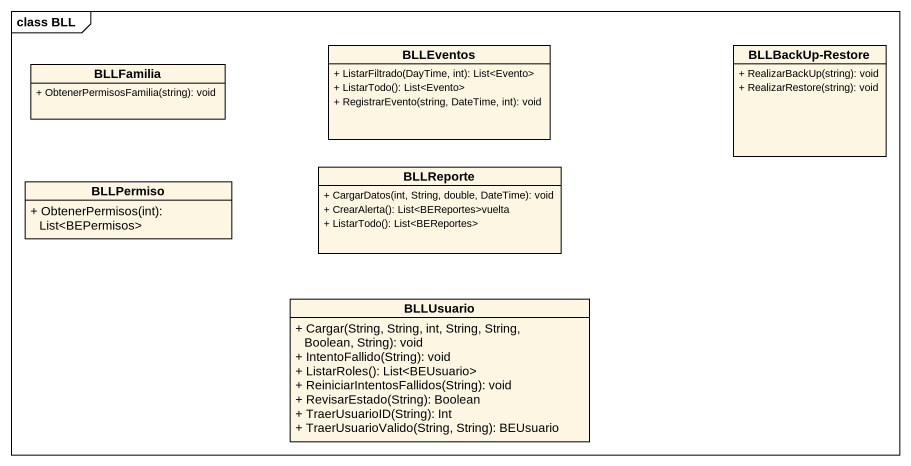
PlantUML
@startuml
mainframe class BLL
hide circle
hide empty members
skinparam classAttributeIconSize 0
class BLLEventos {
  + ListarFiltrado(DayTime, int): List<Evento>
  + ListarTodo(): List<Evento>
  + RegistrarEvento(string, DateTime, int): void
}
class "BLLBackUp-Restore" as BLLBackUp_Restore {
  + RealizarBackUp(string): void
  + RealizarRestore(string): void
}
class BLLFamilia {
  + ObtenerPermisosFamilia(string): void
}
class BLLPermiso {
  + ObtenerPermisos(int): List<BEPermisos>
}
class BLLReporte {
  + CargarDatos(int, String, double, DateTime): void
  + CrearAlerta(): List<BEReportes>vuelta
  + ListarTodo(): List<BEReportes>
}
class BLLUsuario {
  + Cargar(String, String, int, String, String, Boolean, String): void
  + IntentoFallido(String): void
  + ListarRoles(): List<BEUsuario>
  + ReiniciarIntentosFallidos(String): void
  + RevisarEstado(String): Boolean
  + TraerUsuarioID(String): Int
  + TraerUsuarioValido(String, String): BEUsuario
}
@enduml
